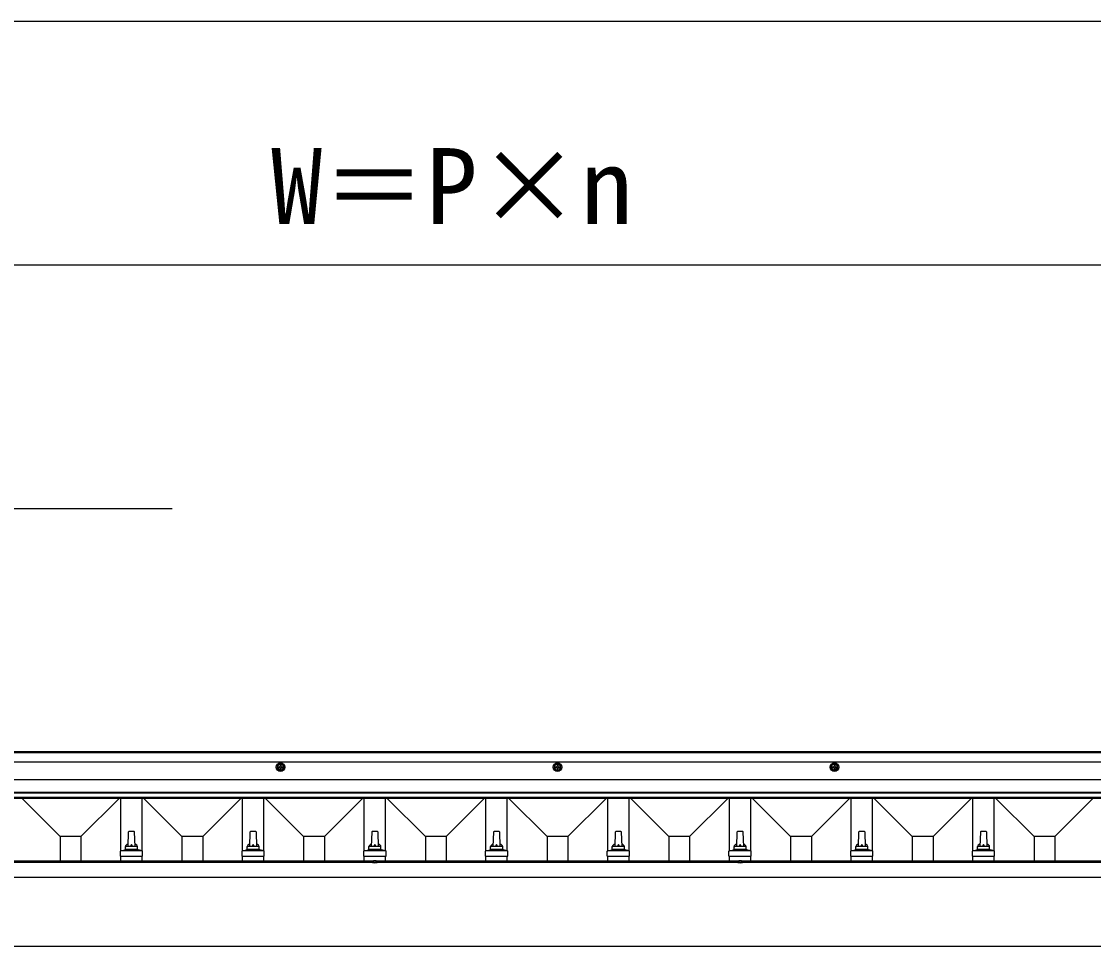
# Model space of a CAD drawing. Units: millimetres, scale not verified. Extents: x -8750 to 8750, y -13000 to 12944.
# Drawn here: x -927 to 835, y 5580 to 7100 of the extents above; entities that cross this region are included whole.
import ezdxf
from ezdxf.enums import TextEntityAlignment as Align

# ---------------------------------------------------------------- set-up
doc = ezdxf.new("R2010")
doc.units = ezdxf.units.MM
doc.header["$LTSCALE"] = 70
doc.layers.add('0-4_YKK_A1', color=4, linetype='Continuous')
doc.layers.add('0-5_YKK_D', color=6, linetype='Continuous')
doc.styles.add('ＭＳ ゴシック', font='')
doc.styles.get('ＭＳ ゴシック').set_extended_font_data('MS Gothic')

msp = doc.modelspace()

# ---------------------------------------------------------------- linework, layer by layer
at = {"layer": '0-4_YKK_A1'}
for p, q in [((2108.85, 5899.5), (-2201.15, 5899.5)), ((2108.85, 5898.79), (-2201.15, 5898.79)), ((2108.85, 5897.78), (-2201.15, 5897.78)), ((2108.85, 5882.5), (-2201.15, 5882.5)), ((-501.15, 5880.25), (-506.15, 5877.36)), ((-506.15, 5877.36), (-506.15, 5871.64)), ((-501.15, 5868.75), (-506.15, 5871.64)), ((-504.3, 5875), (-502.65, 5875)), ((-504.3, 5875), (-504.3, 5874)), ((-504.3, 5874), (-502.65, 5874)), ((-501.65, 5877.65), (-501.65, 5876)), ((-500.65, 5877.65), (-501.65, 5877.65)), ((-501.65, 5873), (-501.65, 5871.35)), ((-501.65, 5871.35), (-500.65, 5871.35)), ((-501.15, 5880.25), (-496.15, 5877.36)), ((-501.15, 5868.75), (-496.15, 5871.64)), ((-500.65, 5877.65), (-500.65, 5876)), ((-500.65, 5873), (-500.65, 5871.35)), ((-499.65, 5875), (-498, 5875)), ((-499.65, 5874), (-498, 5874)), ((-498, 5874), (-498, 5875)), ((-496.15, 5871.64), (-496.15, 5877.36)), ((-46.15, 5880.25), (-51.15, 5877.36)), ((-51.15, 5877.36), (-51.15, 5871.64)), ((-46.15, 5868.75), (-51.15, 5871.64)), ((-49.3, 5875), (-47.65, 5875)), ((-49.3, 5875), (-49.3, 5874)), ((-49.3, 5874), (-47.65, 5874)), ((-46.65, 5877.65), (-46.65, 5876)), ((-45.65, 5877.65), (-46.65, 5877.65)), ((-46.65, 5873), (-46.65, 5871.35)), ((-46.65, 5871.35), (-45.65, 5871.35)), ((-46.15, 5880.25), (-41.15, 5877.36)), ((-46.15, 5868.75), (-41.15, 5871.64)), ((-45.65, 5877.65), (-45.65, 5876)), ((-45.65, 5873), (-45.65, 5871.35)), ((-44.65, 5875), (-43, 5875)), ((-44.65, 5874), (-43, 5874)), ((-43, 5874), (-43, 5875)), ((-41.15, 5871.64), (-41.15, 5877.36)), ((408.85, 5880.25), (403.85, 5877.36)), ((403.85, 5877.36), (403.85, 5871.64)), ((408.85, 5868.75), (403.85, 5871.64)), ((405.7, 5875), (407.35, 5875)), ((405.7, 5875), (405.7, 5874)), ((405.7, 5874), (407.35, 5874)), ((408.35, 5877.65), (408.35, 5876)), ((409.35, 5877.65), (408.35, 5877.65)), ((408.35, 5873), (408.35, 5871.35)), ((408.35, 5871.35), (409.35, 5871.35)), ((408.85, 5880.25), (413.85, 5877.36)), ((408.85, 5868.75), (413.85, 5871.64)), ((409.35, 5877.65), (409.35, 5876)), ((409.35, 5873), (409.35, 5871.35)), ((410.35, 5875), (412, 5875)), ((410.35, 5874), (412, 5874)), ((412, 5874), (412, 5875)), ((413.85, 5871.64), (413.85, 5877.36)), ((2108.85, 5853.52), (-2201.15, 5853.52)), ((2108.85, 5832.76), (-2201.15, 5832.76)), ((2108.85, 5831.76), (-2201.15, 5831.76)), ((2108.85, 5824.45), (-2201.15, 5824.45)), ((2108.85, 5822.95), (-2201.15, 5822.95)), ((-863.25, 5760.31), (-925.89, 5822.95)), ((-829.05, 5760.31), (-766.41, 5822.95)), ((-763.65, 5737.07), (-763.65, 5822.95)), ((-728.65, 5737.07), (-728.65, 5822.95)), ((-663.25, 5760.31), (-725.89, 5822.95)), ((-629.05, 5760.31), (-566.41, 5822.95)), ((-563.65, 5737.07), (-563.65, 5822.95)), ((-528.65, 5737.07), (-528.65, 5822.95)), ((-463.25, 5760.31), (-525.89, 5822.95)), ((-429.05, 5760.31), (-366.41, 5822.95)), ((-363.65, 5737.07), (-363.65, 5822.95)), ((-328.65, 5737.07), (-328.65, 5822.95)), ((-263.25, 5760.31), (-325.89, 5822.95)), ((-229.05, 5760.31), (-166.41, 5822.95)), ((-163.65, 5737.07), (-163.65, 5822.95)), ((-128.65, 5737.07), (-128.65, 5822.95)), ((-63.25, 5760.31), (-125.89, 5822.95)), ((-29.05, 5760.31), (33.59, 5822.95)), ((36.35, 5737.07), (36.35, 5822.95)), ((71.35, 5737.07), (71.35, 5822.95)), ((136.75, 5760.31), (74.11, 5822.95)), ((170.95, 5760.31), (233.59, 5822.95)), ((236.35, 5737.07), (236.35, 5822.95)), ((271.35, 5737.07), (271.35, 5822.95)), ((336.75, 5760.31), (274.11, 5822.95)), ((370.95, 5760.31), (433.59, 5822.95)), ((436.35, 5737.07), (436.35, 5822.95)), ((471.35, 5737.07), (471.35, 5822.95)), ((536.75, 5760.31), (474.11, 5822.95)), ((570.95, 5760.31), (633.59, 5822.95)), ((636.35, 5737.07), (636.35, 5822.95)), ((671.35, 5737.07), (671.35, 5822.95)), ((736.75, 5760.31), (674.11, 5822.95)), ((770.95, 5760.31), (833.59, 5822.95)), ((-829.05, 5760.31), (-829.05, 5720.11)), ((-751.42, 5767.42), (-752.15, 5743.89)), ((-741.88, 5768.39), (-750.42, 5768.39)), ((-740.15, 5743.89), (-740.88, 5767.42)), ((-629.05, 5760.31), (-629.05, 5720.11)), ((-551.42, 5767.42), (-552.15, 5743.89)), ((-541.88, 5768.39), (-550.42, 5768.39)), ((-540.15, 5743.89), (-540.88, 5767.42)), ((-429.05, 5760.31), (-429.05, 5720.11)), ((-351.42, 5767.42), (-352.15, 5743.89)), ((-351.42, 5767.42), (-352.15, 5743.89)), ((-341.88, 5768.39), (-350.42, 5768.39)), ((-341.88, 5768.39), (-350.42, 5768.39)), ((-340.15, 5743.89), (-340.88, 5767.42)), ((-340.15, 5743.89), (-340.88, 5767.42)), ((-229.05, 5760.31), (-229.05, 5720.11)), ((-151.42, 5767.42), (-152.15, 5743.89)), ((-141.88, 5768.39), (-150.42, 5768.39)), ((-140.15, 5743.89), (-140.88, 5767.42)), ((-29.05, 5760.31), (-29.05, 5720.11)), ((48.58, 5767.42), (47.85, 5743.89)), ((58.12, 5768.39), (49.58, 5768.39)), ((59.85, 5743.89), (59.12, 5767.42)), ((170.95, 5760.31), (170.95, 5720.11)), ((248.58, 5767.42), (247.85, 5743.89)), ((258.12, 5768.39), (249.58, 5768.39)), ((259.85, 5743.89), (259.12, 5767.42)), ((370.95, 5760.31), (370.95, 5720.11)), ((448.58, 5767.42), (447.85, 5743.89)), ((458.12, 5768.39), (449.58, 5768.39)), ((459.85, 5743.89), (459.12, 5767.42)), ((570.95, 5760.31), (570.95, 5720.11)), ((648.58, 5767.42), (647.85, 5743.89)), ((658.12, 5768.39), (649.58, 5768.39)), ((659.85, 5743.89), (659.12, 5767.42)), ((770.95, 5760.31), (770.95, 5720.11)), ((-756.15, 5739.68), (-756.15, 5743.89)), ((-737.15, 5743.89), (-755.15, 5743.89)), ((-736.15, 5739.68), (-736.15, 5743.89)), ((-556.15, 5739.68), (-556.15, 5743.89)), ((-537.15, 5743.89), (-555.15, 5743.89)), ((-536.15, 5739.68), (-536.15, 5743.89)), ((-356.15, 5739.68), (-356.15, 5743.89)), ((-356.15, 5739.68), (-356.15, 5743.89)), ((-337.15, 5743.89), (-355.15, 5743.89)), ((-337.15, 5743.89), (-355.15, 5743.89)), ((-336.15, 5739.68), (-336.15, 5743.89)), ((-336.15, 5739.68), (-336.15, 5743.89)), ((-156.15, 5739.68), (-156.15, 5743.89)), ((-137.15, 5743.89), (-155.15, 5743.89)), ((-136.15, 5739.68), (-136.15, 5743.89)), ((43.85, 5739.68), (43.85, 5743.89)), ((62.85, 5743.89), (44.85, 5743.89)), ((63.85, 5739.68), (63.85, 5743.89)), ((243.85, 5739.68), (243.85, 5743.89)), ((262.85, 5743.89), (244.85, 5743.89)), ((263.85, 5739.68), (263.85, 5743.89)), ((443.85, 5739.68), (443.85, 5743.89)), ((462.85, 5743.89), (444.85, 5743.89)), ((463.85, 5739.68), (463.85, 5743.89)), ((643.85, 5739.68), (643.85, 5743.89)), ((662.85, 5743.89), (644.85, 5743.89)), ((663.85, 5739.68), (663.85, 5743.89)), ((-764.4, 5728.39), (-764.4, 5736.11)), ((-764.4, 5728.39), (-727.9, 5728.39)), ((-728.28, 5736.89), (-764.02, 5736.89)), ((-763.65, 5720.11), (-763.65, 5728.39)), ((-763.64, 5737.08), (-756.91, 5738.71)), ((-735.77, 5738.89), (-756.53, 5738.89)), ((-728.66, 5737.08), (-735.39, 5738.71)), ((-728.65, 5720.11), (-728.65, 5728.39)), ((-727.9, 5728.39), (-727.9, 5736.11)), ((-564.4, 5728.39), (-564.4, 5736.11)), ((-564.4, 5728.39), (-527.9, 5728.39)), ((-528.28, 5736.89), (-564.02, 5736.89)), ((-563.65, 5720.11), (-563.65, 5728.39)), ((-563.64, 5737.08), (-556.91, 5738.71)), ((-535.77, 5738.89), (-556.53, 5738.89)), ((-528.66, 5737.08), (-535.39, 5738.71)), ((-528.65, 5720.11), (-528.65, 5728.39)), ((-527.9, 5728.39), (-527.9, 5736.11)), ((-364.4, 5728.39), (-364.4, 5736.11)), ((-364.4, 5728.39), (-364.4, 5736.11)), ((-364.4, 5728.39), (-327.9, 5728.39)), ((-364.4, 5728.39), (-327.9, 5728.39)), ((-328.28, 5736.89), (-364.02, 5736.89)), ((-328.28, 5736.89), (-364.02, 5736.89)), ((-363.65, 5720.11), (-363.65, 5728.39)), ((-363.64, 5737.08), (-356.91, 5738.71)), ((-363.64, 5737.08), (-356.91, 5738.71)), ((-335.77, 5738.89), (-356.53, 5738.89)), ((-335.77, 5738.89), (-356.53, 5738.89)), ((-328.66, 5737.08), (-335.39, 5738.71)), ((-328.66, 5737.08), (-335.39, 5738.71)), ((-328.65, 5720.11), (-328.65, 5728.39)), ((-327.9, 5728.39), (-327.9, 5736.11)), ((-327.9, 5728.39), (-327.9, 5736.11)), ((-164.4, 5728.39), (-164.4, 5736.11)), ((-164.4, 5728.39), (-127.9, 5728.39)), ((-128.28, 5736.89), (-164.02, 5736.89)), ((-163.65, 5720.11), (-163.65, 5728.39)), ((-163.64, 5737.08), (-156.91, 5738.71)), ((-135.77, 5738.89), (-156.53, 5738.89)), ((-128.66, 5737.08), (-135.39, 5738.71)), ((-128.65, 5720.11), (-128.65, 5728.39)), ((-127.9, 5728.39), (-127.9, 5736.11)), ((35.6, 5728.39), (35.6, 5736.11)), ((35.6, 5728.39), (72.1, 5728.39)), ((71.72, 5736.89), (35.98, 5736.89)), ((36.35, 5720.11), (36.35, 5728.39)), ((36.36, 5737.08), (43.09, 5738.71)), ((64.23, 5738.89), (43.47, 5738.89)), ((71.34, 5737.08), (64.61, 5738.71)), ((71.35, 5720.11), (71.35, 5728.39)), ((72.1, 5728.39), (72.1, 5736.11)), ((235.6, 5728.39), (235.6, 5736.11)), ((235.6, 5728.39), (272.1, 5728.39)), ((271.72, 5736.89), (235.98, 5736.89)), ((236.35, 5720.11), (236.35, 5728.39)), ((236.36, 5737.08), (243.09, 5738.71)), ((264.23, 5738.89), (243.47, 5738.89)), ((271.34, 5737.08), (264.61, 5738.71)), ((271.35, 5720.11), (271.35, 5728.39)), ((272.1, 5728.39), (272.1, 5736.11)), ((435.6, 5728.39), (435.6, 5736.11)), ((435.6, 5728.39), (472.1, 5728.39)), ((471.72, 5736.89), (435.98, 5736.89)), ((436.35, 5720.11), (436.35, 5728.39)), ((436.36, 5737.08), (443.09, 5738.71)), ((464.23, 5738.89), (443.47, 5738.89)), ((471.34, 5737.08), (464.61, 5738.71)), ((471.35, 5720.11), (471.35, 5728.39)), ((472.1, 5728.39), (472.1, 5736.11)), ((635.6, 5728.39), (635.6, 5736.11)), ((635.6, 5728.39), (672.1, 5728.39)), ((671.72, 5736.89), (635.98, 5736.89)), ((636.35, 5720.11), (636.35, 5728.39)), ((636.36, 5737.08), (643.09, 5738.71)), ((664.23, 5738.89), (643.47, 5738.89)), ((671.34, 5737.08), (664.61, 5738.71)), ((671.35, 5720.11), (671.35, 5728.39)), ((672.1, 5728.39), (672.1, 5736.11)), ((2074.85, 5717.48), (-2167.15, 5717.48)), ((-348.31, 5720.11), (-943.99, 5720.11)), ((-350.06, 5717.98), (-349.89, 5718.95)), ((-350.06, 5717.98), (-349.97, 5717.48)), ((-349.97, 5717.48), (-342.33, 5717.48)), ((-348.45, 5720.06), (-347.29, 5717.74)), ((-347.29, 5717.74), (-346.15, 5717.13)), ((-345, 5717.74), (-346.15, 5717.13)), ((-343.85, 5720.06), (-345, 5717.74)), ((251.69, 5720.11), (-343.99, 5720.11)), ((-342.24, 5717.98), (-342.41, 5718.95)), ((249.94, 5717.98), (250.11, 5718.95)), ((249.94, 5717.98), (250.03, 5717.48)), ((250.03, 5717.48), (257.67, 5717.48)), ((251.55, 5720.06), (252.71, 5717.74)), ((252.71, 5717.74), (253.85, 5717.13)), ((255, 5717.74), (253.85, 5717.13)), ((256.15, 5720.06), (255, 5717.74)), ((851.68, 5720.11), (256.01, 5720.11)), ((257.76, 5717.98), (257.59, 5718.95)), ((2074.85, 5692.99), (-2167.15, 5692.99)), ((2074.85, 5579.63), (-2167.15, 5579.63))]:
    msp.add_line(p, q, dxfattribs=at)
for points in [[(-829.05, 5760.31), (-863.25, 5760.31), (-863.25, 5720.11)], [(-629.05, 5760.31), (-663.25, 5760.31), (-663.25, 5720.11)], [(-429.05, 5760.31), (-463.25, 5760.31), (-463.25, 5720.11)], [(-229.05, 5760.31), (-263.25, 5760.31), (-263.25, 5720.11)], [(-29.05, 5760.31), (-63.25, 5760.31), (-63.25, 5720.11)], [(170.95, 5760.31), (136.75, 5760.31), (136.75, 5720.11)], [(370.95, 5760.31), (336.75, 5760.31), (336.75, 5720.11)], [(570.95, 5760.31), (536.75, 5760.31), (536.75, 5720.11)], [(770.95, 5760.31), (736.75, 5760.31), (736.75, 5720.11)], [(-350.06, 5717.98), (-342.24, 5717.98), (-342.33, 5717.48)], [(249.94, 5717.98), (257.76, 5717.98), (257.67, 5717.48)]]:
    msp.add_lwpolyline(points, dxfattribs=at)
for centre, radius in [((-501.15, 5874.5), 7), ((-501.15, 5874.5), 5), ((-46.15, 5874.5), 7), ((-46.15, 5874.5), 5), ((408.85, 5874.5), 7), ((408.85, 5874.5), 5)]:
    msp.add_circle(centre, radius, dxfattribs=at)
for centre, radius, start, end in [((-502.65, 5876), 1, 270, 0), ((-502.65, 5873), 1, 0, 90), ((-499.65, 5876), 1, 180, 270), ((-499.65, 5873), 1, 90, 180), ((-47.65, 5876), 1, 270, 0), ((-47.65, 5873), 1, 0, 90), ((-44.65, 5876), 1, 180, 270), ((-44.65, 5873), 1, 90, 180), ((407.35, 5876), 1, 270, 0), ((407.35, 5873), 1, 0, 90), ((410.35, 5876), 1, 180, 270), ((410.35, 5873), 1, 90, 180), ((-750.42, 5767.39), 1, 90, 178.60509), ((-741.88, 5767.39), 1, 1.39491, 90), ((-550.42, 5767.39), 1, 90, 178.60509), ((-541.88, 5767.39), 1, 1.39491, 90), ((-350.42, 5767.39), 1, 90, 178.60509), ((-350.42, 5767.39), 1, 90, 178.60509), ((-341.88, 5767.39), 1, 1.39491, 90), ((-341.88, 5767.39), 1, 1.39491, 90), ((-150.42, 5767.39), 1, 90, 178.60509), ((-141.88, 5767.39), 1, 1.39491, 90), ((49.58, 5767.39), 1, 90, 178.60509), ((58.12, 5767.39), 1, 1.39491, 90), ((249.58, 5767.39), 1, 90, 178.60509), ((258.12, 5767.39), 1, 1.39491, 90), ((449.58, 5767.39), 1, 90, 178.60509), ((458.12, 5767.39), 1, 1.39491, 90), ((649.58, 5767.39), 1, 90, 178.60509), ((658.12, 5767.39), 1, 1.39491, 90), ((-752.06, 5743.26), 4.13, 90, 171.17633), ((-755.15, 5742.89), 1, 90, 180), ((-742.82, 5743.89), 4.83, 133.60282, 180), ((-749.48, 5743.89), 4.83, 0, 46.39718), ((-740.24, 5743.26), 4.13, 8.82367, 90), ((-737.15, 5742.89), 1, 0, 90), ((-552.06, 5743.26), 4.13, 90, 171.17633), ((-555.15, 5742.89), 1, 90, 180), ((-542.82, 5743.89), 4.83, 133.60282, 180), ((-549.48, 5743.89), 4.83, 0, 46.39718), ((-540.24, 5743.26), 4.13, 8.82367, 90), ((-537.15, 5742.89), 1, 0, 90), ((-352.06, 5743.26), 4.13, 90, 171.17633), ((-352.06, 5743.26), 4.13, 90, 171.17633), ((-355.15, 5742.89), 1, 90, 180), ((-355.15, 5742.89), 1, 90, 180), ((-342.82, 5743.89), 4.83, 133.60282, 180), ((-342.82, 5743.89), 4.83, 133.60282, 180), ((-349.48, 5743.89), 4.83, 0, 46.39718), ((-349.48, 5743.89), 4.83, 0, 46.39718), ((-340.24, 5743.26), 4.13, 8.82367, 90), ((-340.24, 5743.26), 4.13, 8.82367, 90), ((-337.15, 5742.89), 1, 0, 90), ((-337.15, 5742.89), 1, 0, 90), ((-152.06, 5743.26), 4.13, 90, 171.17633), ((-155.15, 5742.89), 1, 90, 180), ((-142.82, 5743.89), 4.83, 133.60282, 180), ((-149.48, 5743.89), 4.83, 0, 46.39718), ((-140.24, 5743.26), 4.13, 8.82367, 90), ((-137.15, 5742.89), 1, 0, 90), ((47.94, 5743.26), 4.13, 90, 171.17633), ((44.85, 5742.89), 1, 90, 180), ((57.18, 5743.89), 4.83, 133.60282, 180), ((50.52, 5743.89), 4.83, 0, 46.39718), ((59.76, 5743.26), 4.13, 8.82367, 90), ((62.85, 5742.89), 1, 0, 90), ((247.94, 5743.26), 4.13, 90, 171.17633), ((244.85, 5742.89), 1, 90, 180), ((257.18, 5743.89), 4.83, 133.60282, 180), ((250.52, 5743.89), 4.83, 0, 46.39718), ((259.76, 5743.26), 4.13, 8.82367, 90), ((262.85, 5742.89), 1, 0, 90), ((447.94, 5743.26), 4.13, 90, 171.17633), ((444.85, 5742.89), 1, 90, 180), ((457.18, 5743.89), 4.83, 133.60282, 180), ((450.52, 5743.89), 4.83, 0, 46.39718), ((459.76, 5743.26), 4.13, 8.82367, 90), ((462.85, 5742.89), 1, 0, 90), ((647.94, 5743.26), 4.13, 90, 171.17633), ((644.85, 5742.89), 1, 90, 180), ((657.18, 5743.89), 4.83, 133.60282, 180), ((650.52, 5743.89), 4.83, 0, 46.39718), ((659.76, 5743.26), 4.13, 8.82367, 90), ((662.85, 5742.89), 1, 0, 90), ((-763.4, 5736.11), 1, 103.62699, 180), ((-757.15, 5739.68), 1, 283.62699, 0), ((-735.15, 5739.68), 1, 180, 256.37301), ((-728.9, 5736.11), 1, 0, 76.37301), ((-563.4, 5736.11), 1, 103.62699, 180), ((-557.15, 5739.68), 1, 283.62699, 0), ((-535.15, 5739.68), 1, 180, 256.37301), ((-528.9, 5736.11), 1, 0, 76.37301), ((-363.4, 5736.11), 1, 103.62699, 180), ((-363.4, 5736.11), 1, 103.62699, 180), ((-357.15, 5739.68), 1, 283.62699, 0), ((-357.15, 5739.68), 1, 283.62699, 0), ((-335.15, 5739.68), 1, 180, 256.37301), ((-335.15, 5739.68), 1, 180, 256.37301), ((-328.9, 5736.11), 1, 0, 76.37301), ((-328.9, 5736.11), 1, 0, 76.37301), ((-163.4, 5736.11), 1, 103.62699, 180), ((-157.15, 5739.68), 1, 283.62699, 0), ((-135.15, 5739.68), 1, 180, 256.37301), ((-128.9, 5736.11), 1, 0, 76.37301), ((36.6, 5736.11), 1, 103.62699, 180), ((42.85, 5739.68), 1, 283.62699, 0), ((64.85, 5739.68), 1, 180, 256.37301), ((71.1, 5736.11), 1, 0, 76.37301), ((236.6, 5736.11), 1, 103.62699, 180), ((242.85, 5739.68), 1, 283.62699, 0), ((264.85, 5739.68), 1, 180, 256.37301), ((271.1, 5736.11), 1, 0, 76.37301), ((436.6, 5736.11), 1, 103.62699, 180), ((442.85, 5739.68), 1, 283.62699, 0), ((464.85, 5739.68), 1, 180, 256.37301), ((471.1, 5736.11), 1, 0, 76.37301), ((636.6, 5736.11), 1, 103.62699, 180), ((642.85, 5739.68), 1, 283.62699, 0), ((664.85, 5739.68), 1, 180, 256.37301), ((671.1, 5736.11), 1, 0, 76.37301), ((-349, 5718.8), 0.9, 120.63591, 170), ((-346.15, 5713.98), 6.5, 59.36409, 120.63591), ((-343.3, 5718.8), 0.9, 10, 59.36409), ((251, 5718.8), 0.9, 120.63591, 170), ((253.85, 5713.98), 6.5, 59.36409, 120.63591), ((256.7, 5718.8), 0.9, 10, 59.36409)]:
    msp.add_arc(centre, radius, start, end, dxfattribs=at)
at = {"layer": '0-5_YKK_D'}
for p, q in [((2109.35, 7099.5), (-2201.65, 7099.5)), ((-2146.15, 6699.5), (2053.85, 6699.5))]:
    msp.add_line(p, q, dxfattribs=at)
msp.add_lwpolyline([(-2146.15, 6299.5), (-1546.15, 6299.5), (-679.5, 6299.5)], dxfattribs=at)

# ---------------------------------------------------------------- texts
at = {"layer": '0-5_YKK_D', "style": 'ＭＳ ゴシック'}
msp.add_text('W＝P×n', height=124.6, dxfattribs=at).set_placement((-517.03, 6729.5), align=Align.BOTTOM_LEFT)

doc.saveas('drawing.dxf')
